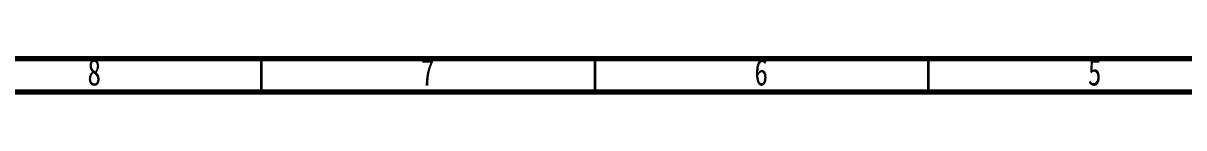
# Model space of a CAD drawing. Header units: millimetres. Extents: x 15 to 836, y 5 to 589.
# Drawn here: x 439.8 to 613.8, y 5 to 10 of the extents above; entities that cross this region are included whole.
import ezdxf

# ---------------------------------------------------------------- set-up
doc = ezdxf.new("R2010")
doc.units = ezdxf.units.MM
doc.styles.add('SLDTEXTSTYLE0', font='TXT', dxfattribs={"width": 0.75})

msp = doc.modelspace()

# ---------------------------------------------------------------- linework, layer by layer
at = {"color": 7, "linetype": 'Continuous', "lineweight": 70}
for p, q in [((831, 10), (20, 10)), ((836, 5), (15, 5))]:
    msp.add_line(p, q, dxfattribs=at)
at = {"color": 7, "linetype": 'Continuous', "lineweight": 35}
for p, q in [((475.5, 10), (475.5, 5)), ((525.5, 10), (525.5, 5)), ((575.5, 10), (575.5, 5))]:
    msp.add_line(p, q, dxfattribs=at)

# ---------------------------------------------------------------- texts
at = {"color": 7, "linetype": 'Continuous', "lineweight": 0, "char_height": 3.97, "attachment_point": 2, "style": 'SLDTEXTSTYLE0'}
for s, insert in [('8', (450.46, 9.97)), ('7', (500.46, 9.97)), ('6', (550.46, 9.97)), ('5', (600.46, 9.97))]:
    msp.add_mtext(s, dxfattribs=dict(at, insert=insert))

doc.saveas('drawing.dxf')
